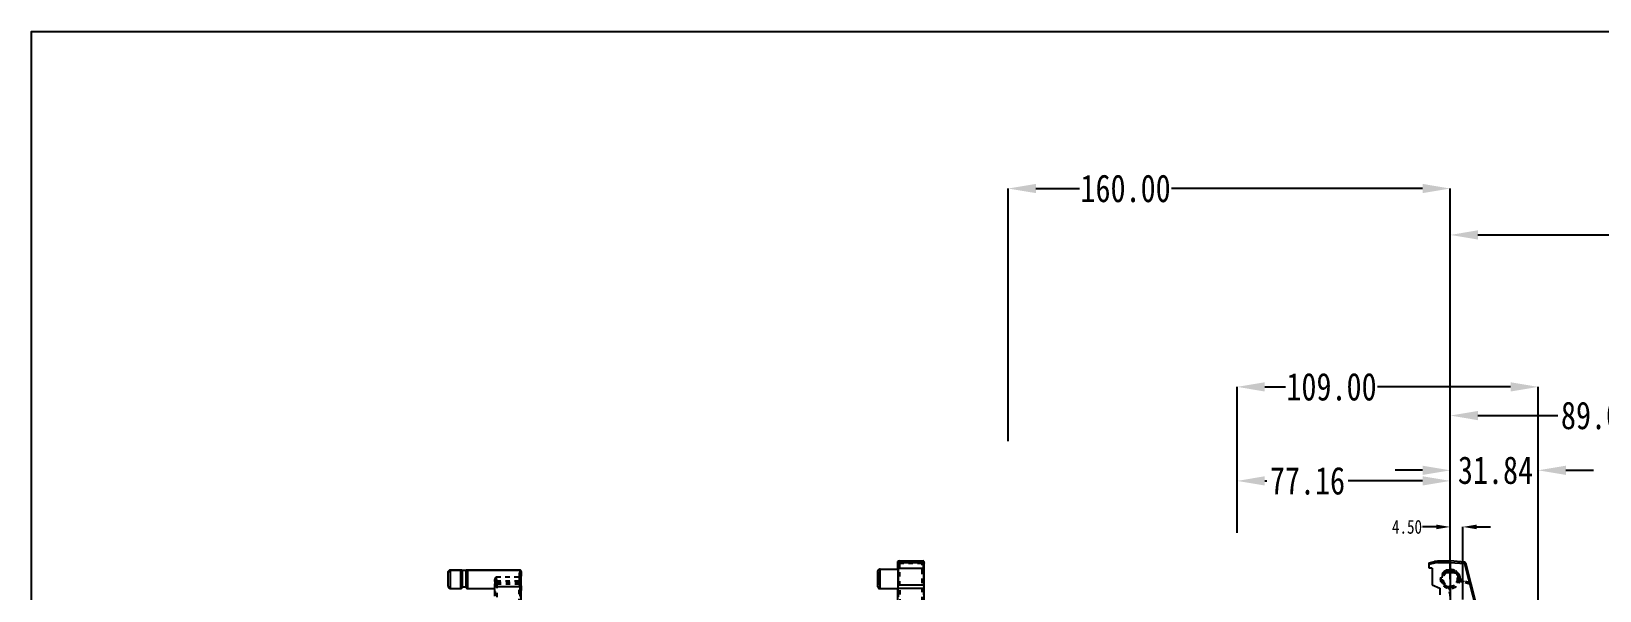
# Model space of a CAD drawing. Header units: millimetres. Extents: x -569 to 1807, y -7664 to 1724.
# Drawn here: x 96 to 664, y 60 to 263 of the extents above; entities that cross this region are included whole.
import ezdxf

# ---------------------------------------------------------------- set-up
doc = ezdxf.new("R2010")
doc.units = ezdxf.units.MM
doc.header["$LTSCALE"] = 16.335
doc.header["$PDMODE"] = 3
doc.header["$PDSIZE"] = 0.3125
doc.linetypes.add('HIDDEN', pattern=[0.2, 0.1, -0.1])
doc.layers.get('0').update_dxf_attribs({"linetype": 'CONTINUOUS'})
doc.layers.get('Defpoints').update_dxf_attribs({"linetype": 'CONTINUOUS'})
doc.layers.add('DEFAULT_2', color=8, linetype='HIDDEN')
doc.styles.get("Standard").update_dxf_attribs({"font": 'txt', "width": 0.8})
doc.dimstyles.get("Standard").update_dxf_attribs({"dimtxt": 0.15625, "dimasz": 0.1875, "dimexe": 0.125, "dimexo": 0.0625, "dimtad": 0, "dimtih": 1, "dimtoh": 1, "dimdsep": 46, "dimtxsty": 'Standard', "dimcen": 0.09, "dimadec": 0, "dimazin": 0, "dimtp": 0.01, "dimtm": 0.01, "dimtfac": 1, "dimtofl": 0, "dimtmove": 0, "dimatfit": 3, "dimfxl": 0, "dimtolj": 1, "dimarcsym": 0})

# ---------------------------------------------------------------- blocks, each defined once
blk = doc.blocks.new('*D0')
at = {"color": 6, "lineweight": -2}
for p, q in [((604.52, 83.21), (599.52, 83.21)), ((609.52, 64.31), (609.52, 83.21)), ((614.02, 56.92), (614.02, 83.21)), ((619.02, 83.21), (624.02, 83.21))]:
    blk.add_line(p, q, dxfattribs=at)
at = {"color": 6}
for points in [[(604.52, 84.04), (604.52, 82.38), (609.52, 83.21)], [(619.02, 84.04), (619.02, 82.38), (614.02, 83.21)]]:
    blk.add_solid(points, dxfattribs=at)
at = {"layer": 'Defpoints', "color": 0}
for p in [(609.52, 83.21), (609.52, 64.31), (614.02, 56.92)]:
    blk.add_point(p, dxfattribs=at)
at = {"color": 4, "insert": (593.86, 83.21), "char_height": 5, "attachment_point": 5}
blk.add_mtext('\\A1;4.50', dxfattribs=at)
blk = doc.blocks.new('*D6')
at = {"color": 6, "lineweight": -2}
for p, q in [((599.52, 103.69), (589.52, 103.69)), ((609.52, 78.63), (609.52, 103.69)), ((641.37, 13.79), (641.37, 103.69)), ((651.37, 103.69), (661.37, 103.69))]:
    blk.add_line(p, q, dxfattribs=at)
at = {"color": 6}
for points in [[(599.52, 105.36), (599.52, 102.02), (609.52, 103.69)], [(651.37, 105.36), (651.37, 102.02), (641.37, 103.69)]]:
    blk.add_solid(points, dxfattribs=at)
at = {"layer": 'Defpoints', "color": 0}
for p in [(609.52, 103.69), (609.52, 78.63), (641.37, 13.79)]:
    blk.add_point(p, dxfattribs=at)
at = {"color": 4, "insert": (625.89, 103.69), "char_height": 10, "attachment_point": 5}
blk.add_mtext('\\A1;31.84', dxfattribs=at)
blk = doc.blocks.new('*D7')
at = {"color": 6, "lineweight": -2}
for p, q in [((532.37, 81.11), (532.37, 133.88)), ((542.37, 133.88), (549.86, 133.88)), ((631.37, 133.88), (583.2, 133.88)), ((641.37, 81.11), (641.37, 133.88))]:
    blk.add_line(p, q, dxfattribs=at)
at = {"color": 6}
for points in [[(542.37, 135.55), (542.37, 132.21), (532.37, 133.88)], [(631.37, 135.55), (631.37, 132.21), (641.37, 133.88)]]:
    blk.add_solid(points, dxfattribs=at)
at = {"layer": 'Defpoints', "color": 0}
for p in [(532.37, 133.88), (532.37, 81.11), (641.37, 81.11)]:
    blk.add_point(p, dxfattribs=at)
at = {"color": 4, "insert": (566.53, 133.88), "char_height": 10, "attachment_point": 5}
blk.add_mtext('\\A1;109.00', dxfattribs=at)
blk = doc.blocks.new('*D8')
at = {"color": 6, "lineweight": -2}
for p, q in [((532.37, 92.45), (532.37, 99.86)), ((542.37, 99.86), (543.17, 99.86)), ((599.52, 99.86), (572.5, 99.86)), ((609.52, 88.57), (609.52, 99.86))]:
    blk.add_line(p, q, dxfattribs=at)
at = {"color": 6}
for points in [[(542.37, 101.53), (542.37, 98.2), (532.37, 99.86)], [(599.52, 101.53), (599.52, 98.2), (609.52, 99.86)]]:
    blk.add_solid(points, dxfattribs=at)
at = {"layer": 'Defpoints', "color": 0}
for p in [(532.37, 99.86), (532.37, 92.45), (609.52, 88.57)]:
    blk.add_point(p, dxfattribs=at)
at = {"color": 4, "insert": (557.83, 99.86), "char_height": 10, "attachment_point": 5}
blk.add_mtext('\\A1;77.16', dxfattribs=at)
blk = doc.blocks.new('*D9')
at = {"color": 6, "lineweight": -2}
for p, q in [((609.52, 91.16), (609.52, 123.5)), ((619.52, 123.5), (648.51, 123.5)), ((688.52, 123.5), (677.85, 123.5)), ((698.52, 91.16), (698.52, 123.5))]:
    blk.add_line(p, q, dxfattribs=at)
at = {"color": 6}
for points in [[(619.52, 125.16), (619.52, 121.83), (609.52, 123.5)], [(688.52, 125.16), (688.52, 121.83), (698.52, 123.5)]]:
    blk.add_solid(points, dxfattribs=at)
at = {"layer": 'Defpoints', "color": 0}
for p in [(698.52, 123.5), (609.52, 91.16), (698.52, 91.16)]:
    blk.add_point(p, dxfattribs=at)
at = {"color": 4, "insert": (663.18, 123.5), "char_height": 10, "attachment_point": 5}
blk.add_mtext('\\A1;89.00', dxfattribs=at)
blk = doc.blocks.new('*D10')
at = {"color": 6, "lineweight": -2}
for p, q in [((449.52, 114.29), (449.52, 205.65)), ((459.52, 205.65), (475.32, 205.65)), ((599.52, 205.65), (508.66, 205.65)), ((609.52, 114.29), (609.52, 205.65))]:
    blk.add_line(p, q, dxfattribs=at)
at = {"color": 6}
for points in [[(459.52, 207.32), (459.52, 203.99), (449.52, 205.65)], [(599.52, 207.32), (599.52, 203.99), (609.52, 205.65)]]:
    blk.add_solid(points, dxfattribs=at)
at = {"layer": 'Defpoints', "color": 0}
for p in [(449.52, 205.65), (449.52, 114.29), (609.52, 114.29)]:
    blk.add_point(p, dxfattribs=at)
at = {"color": 4, "insert": (491.99, 205.65), "char_height": 10, "attachment_point": 5}
blk.add_mtext('\\A1;160.00', dxfattribs=at)
blk = doc.blocks.new('*D11')
at = {"color": 6, "lineweight": -2}
for p, q in [((609.52, 146.75), (609.52, 188.86)), ((619.52, 188.86), (686.92, 188.86)), ((749.52, 188.86), (720.25, 188.86)), ((759.52, 146.75), (759.52, 188.86))]:
    blk.add_line(p, q, dxfattribs=at)
at = {"color": 6}
for points in [[(619.52, 190.53), (619.52, 187.2), (609.52, 188.86)], [(749.52, 190.53), (749.52, 187.2), (759.52, 188.86)]]:
    blk.add_solid(points, dxfattribs=at)
at = {"layer": 'Defpoints', "color": 0}
for p in [(759.52, 188.86), (609.52, 146.75), (759.52, 146.75)]:
    blk.add_point(p, dxfattribs=at)
at = {"color": 4, "insert": (703.58, 188.86), "char_height": 10, "attachment_point": 5}
blk.add_mtext('\\A1;150.00', dxfattribs=at)

msp = doc.modelspace()

# ---------------------------------------------------------------- linework, layer by layer
at = {"color": 7, "linetype": 'Continuous'}
for p, q in [((409.454, 70.391), (409.454, 67.917)), ((409.454, 70.391), (409.616, 70.275)), ((409.649, 70.166), (409.719, 69.757)), ((409.684, 68.24), (409.684, 62.25)), ((409.719, 68.24), (409.719, 69.757)), ((409.719, 68.24), (418.838, 68.24)), ((409.953, 70.891), (418.604, 70.891)), ((410.116, 70.775), (409.953, 70.891)), ((410.116, 70.775), (418.442, 70.775)), ((410.149, 70.656), (410.216, 70.264)), ((418.408, 70.656), (410.149, 70.656)), ((418.341, 70.264), (410.216, 70.264)), ((418.341, 70.264), (418.408, 70.656)), ((418.604, 70.891), (418.442, 70.775)), ((418.838, 69.757), (418.908, 70.166)), ((418.838, 68.24), (418.838, 69.757)), ((418.873, 68.24), (418.873, 62.25)), ((418.942, 70.275), (419.104, 70.391)), ((419.104, 54.025), (419.104, 70.391)), ((601.916, 70.264), (603.839, 70.656)), ((601.916, 68.24), (601.916, 70.264)), ((601.916, 69.757), (603.922, 70.166)), ((602.915, 68.24), (601.916, 68.24)), ((602.915, 68.24), (602.915, 62.25)), ((604.882, 70.275), (609.525, 70.391)), ((609.525, 70.891), (604.887, 70.775)), ((614.658, 70.509), (609.525, 70.891)), ((609.525, 70.391), (609.525, -195.787)), ((609.525, 70.391), (614.638, 70.01)), ((614.638, 70.01), (620.629, 46.508)), ((621.123, 46.525), (615.105, 70.134)), ((246.754, 61.768), (246.754, 66.767)), ((247.554, 67.568), (247.554, 60.968)), ((251.794, 67.568), (247.554, 67.568)), ((247.554, 67.514), (251.336, 67.514)), ((251.336, 60.968), (251.336, 67.514)), ((251.834, 67.418), (251.834, 61.418)), ((253.284, 67.418), (251.834, 67.418)), ((253.284, 61.418), (253.284, 67.418)), ((272.753, 67.568), (253.323, 67.568)), ((253.781, 67.514), (253.781, 60.968)), ((253.781, 67.514), (272.704, 67.514)), ((272.753, 67.568), (272.704, 67.514)), ((273.254, 67.067), (273.204, 67.019)), ((273.254, 56.637), (273.254, 67.067)), ((402.304, 61.718), (402.304, 67.117)), ((403.104, 67.918), (403.104, 67.918)), ((403.104, 67.918), (409.454, 67.918)), ((247.554, 60.968), (251.336, 60.968)), ((253.284, 61.418), (251.834, 61.418)), ((253.781, 60.968), (263.604, 60.968)), ((272.698, 61.507), (263.539, 61.507)), ((403.104, 60.918), (409.454, 60.918)), ((403.104, 60.918), (403.104, 60.918)), ((409.454, 60.918), (409.454, 55.292)), ((409.684, 62.25), (409.584, 61.08)), ((409.584, 61.08), (409.584, 58.663)), ((409.584, 61.08), (418.973, 61.08)), ((409.684, 62.25), (418.873, 62.25)), ((418.873, 62.25), (418.973, 61.08)), ((418.973, 61.08), (418.973, 58.663)), ((602.915, 62.25), (605.798, 61.08)), ((605.798, 61.08), (605.798, 58.663))]:
    msp.add_line(p, q, dxfattribs=at)
msp.add_lwpolyline([(1174.321, -327.255), (95.923, -327.255), (95.923, 262.512), (1174.321, 262.512)], close=True)
for centre, radius, start, end in [((409.953, 70.392), 0.499, 90.0219, 180.07757), ((410.116, 70.275), 0.5, 90.07376, 180.01964), ((418.441, 70.275), 0.5, 359.98041, 89.92619), ((418.604, 70.392), 0.499, 359.91089, 90.02946), ((605.037, 64.777), 6, 91.43703, 101.5147), ((605.019, 64.779), 5.498, 91.436, 101.51556), ((601.173, 122.773), 54.453, 284.31608, 284.47245), ((614.62, 70.01), 0.5, 14.30068, 85.73908), ((247.554, 66.767), 0.8, 90.01869, 180.01866), ((251.336, 67.368), 0.5, 5.73917, 23.57818), ((253.781, 67.368), 0.5, 156.42182, 174.26083), ((253.781, 73.294), 5.779, 269.27272, 270.00162), ((272.754, 67.068), 0.499, 359.90965, 90.03217), ((403.096, 67.121), 0.792, 114.97995, 179.91554), ((403.298, 67.009), 1.023, 153.43284, 157.37473), ((247.554, 61.768), 0.8, 180, 270), ((251.336, 61.468), 0.5, 270, 354.26083), ((253.781, 61.468), 0.5, 185.73917, 270), ((218.15, 59.374), 45.44, 1.56512, 2.05846), ((403.104, 61.718), 0.801, 180.07558, 246.65719), ((403.123, 61.735), 0.827, 203.29272, 209.08024)]:
    msp.add_arc(centre, radius, start, end, dxfattribs=at)
for centre, major_axis, start_param, end_param in [((410.22, 69.754), (-0.086, 0.503), -0.166317, 1.3975126), ((418.338, 69.754), (0.086, 0.503), -1.3975126, 0.166317)]:
    msp.add_ellipse(centre, major_axis=major_axis, ratio=0.9793004, start_param=start_param, end_param=end_param, dxfattribs=at)
for points, knots in [([(409.616, 70.275), (409.626, 70.268), (409.637, 70.227), (409.645, 70.191), (409.649, 70.166)], [0, 0, 0, 0, 0.3255569, 1, 1, 1, 1]), ([(410.149, 70.656), (410.022, 70.655), (409.76, 70.552), (409.65, 70.291), (409.649, 70.166)], [0, 0, 0, 0, 0.5036427, 1, 1, 1, 1]), ([(410.116, 70.775), (410.126, 70.767), (410.136, 70.722), (410.145, 70.684), (410.149, 70.656)], [0, 0, 0, 0, 0.3227782, 1, 1, 1, 1]), ([(418.408, 70.656), (418.413, 70.684), (418.421, 70.722), (418.431, 70.767), (418.442, 70.775)], [0, 0, 0, 0, 0.6772202, 1, 1, 1, 1]), ([(418.908, 70.166), (418.907, 70.291), (418.797, 70.552), (418.535, 70.655), (418.408, 70.656)], [0, 0, 0, 0, 0.4967255, 1, 1, 1, 1]), ([(418.908, 70.166), (418.912, 70.191), (418.921, 70.227), (418.931, 70.268), (418.942, 70.275)], [0, 0, 0, 0, 0.6744402, 1, 1, 1, 1]), ([(603.922, 70.166), (603.909, 70.228), (603.891, 70.319), (603.87, 70.434), (603.857, 70.507), (603.848, 70.566), (603.84, 70.614), (603.84, 70.636), (603.836, 70.655), (603.839, 70.656)], [0, 0, 0, 0, 0.3821339, 0.5554348, 0.7066142, 0.8305773, 0.922601, 0.9795709, 1, 1, 1, 1]), ([(604.887, 70.775), (604.883, 70.775), (604.884, 70.755), (604.879, 70.733), (604.879, 70.684), (604.878, 70.624), (604.878, 70.548), (604.878, 70.431), (604.88, 70.338), (604.882, 70.274)], [0, 0, 0, 0, 0.0206398, 0.0779037, 0.1701848, 0.2944093, 0.4456777, 0.6187442, 1, 1, 1, 1]), ([(609.525, 70.891), (609.526, 70.891), (609.525, 70.886), (609.526, 70.881), (609.526, 70.868), (609.527, 70.843), (609.527, 70.801), (609.526, 70.74), (609.525, 70.665), (609.524, 70.547), (609.524, 70.455), (609.525, 70.391)], [0, 0, 0, 0, 0.0049918, 0.0195345, 0.0434101, 0.0763704, 0.1685223, 0.2928277, 0.4443777, 0.6179113, 1, 1, 1, 1]), ([(614.638, 70.01), (614.643, 70.074), (614.649, 70.166), (614.655, 70.283), (614.659, 70.358), (614.66, 70.418), (614.663, 70.467), (614.659, 70.489), (614.661, 70.509), (614.658, 70.509)], [0, 0, 0, 0, 0.3817492, 0.5549692, 0.7062361, 0.8303615, 0.9225006, 0.9795528, 1, 1, 1, 1]), ([(615.105, 70.134), (615.105, 70.132), (615.092, 70.132), (615.081, 70.125), (615.05, 70.118), (615.014, 70.107), (614.966, 70.095), (614.888, 70.075), (614.826, 70.058), (614.782, 70.047)], [0, 0, 0, 0, 0.0180382, 0.0708742, 0.1570775, 0.2750622, 0.4220279, 0.5944077, 1, 1, 1, 1]), ([(246.754, 66.721), (246.754, 66.823), (246.795, 67.03), (246.97, 67.294), (247.236, 67.472), (247.448, 67.514), (247.554, 67.514)], [0, 0, 0, 0, 0.2456376, 0.4941555, 0.7459708, 1, 1, 1, 1]), ([(251.336, 67.514), (251.428, 67.514), (251.558, 67.517), (251.707, 67.53), (251.768, 67.541), (251.791, 67.553), (251.794, 67.56)], [0, 0, 0, 0, 0.5931299, 0.8450819, 0.9544017, 1, 1, 1, 1]), ([(253.323, 67.568), (253.316, 67.553), (253.392, 67.53), (253.496, 67.523), (253.625, 67.516), (253.708, 67.515)], [0, 0, 0, 0, 0.1249971, 0.3687335, 1, 1, 1, 1]), ([(272.707, 67.514), (272.696, 67.346), (272.681, 66.949), (272.658, 65.98), (272.647, 64.591), (272.657, 62.985), (272.677, 61.952), (272.698, 61.507)], [0, 0, 0, 0, 0.084226, 0.1985612, 0.4838437, 0.7778059, 1, 1, 1, 1]), ([(273.204, 67.019), (273.203, 67.144), (273.096, 67.406), (272.832, 67.513), (272.704, 67.514)], [0, 0, 0, 0, 0.4947546, 1, 1, 1, 1]), ([(273.198, 61.929), (273.177, 62.301), (273.156, 63.168), (273.146, 64.519), (273.16, 65.843), (273.182, 66.673), (273.204, 67.019)], [0, 0, 0, 0, 0.2197721, 0.5108297, 0.7960861, 1, 1, 1, 1]), ([(402.317, 67.292), (402.313, 67.276), (402.306, 67.218), (402.304, 67.16), (402.304, 67.117)], [0, 0, 0, 0, 0.2727186, 1, 1, 1, 1]), ([(402.353, 67.403), (402.349, 67.392), (402.334, 67.356), (402.322, 67.318), (402.315, 67.291)], [0, 0, 0, 0, 0.284554, 1, 1, 1, 1]), ([(402.332, 67.293), (402.331, 67.298), (402.324, 67.314), (402.318, 67.297), (402.317, 67.292)], [0, 0, 0, 0, 0.4821108, 1, 1, 1, 1]), ([(402.374, 62.011), (402.396, 62.451), (402.409, 63.165), (402.418, 64.161), (402.416, 64.981), (402.407, 65.756), (402.391, 66.422), (402.374, 66.88), (402.354, 67.144), (402.344, 67.239), (402.337, 67.274)], [0, 0, 0, 0, 0.2508306, 0.4069325, 0.5670028, 0.7183528, 0.8486625, 0.946281, 0.9793421, 1, 1, 1, 1]), ([(402.503, 67.648), (402.49, 67.634), (402.444, 67.578), (402.407, 67.515), (402.383, 67.467)], [0, 0, 0, 0, 0.2573756, 1, 1, 1, 1]), ([(403.104, 67.918), (403.098, 67.918), (403.092, 67.885), (403.083, 67.843), (403.076, 67.754), (403.067, 67.641), (403.059, 67.494), (403.051, 67.318), (403.044, 67.114), (403.034, 66.792), (403.025, 66.337), (403.016, 65.74), (403.011, 65.092), (403.009, 64.418), (403.011, 63.744), (403.016, 63.096), (403.025, 62.498), (403.034, 62.043), (403.044, 61.721), (403.051, 61.517), (403.059, 61.341), (403.067, 61.194), (403.076, 61.081), (403.083, 60.992), (403.092, 60.951), (403.098, 60.918), (403.104, 60.918)], [0, 0, 0, 0, 0.0027593, 0.0100843, 0.0220564, 0.0386141, 0.0596112, 0.084821, 0.1140109, 0.1469316, 0.2225996, 0.3089188, 0.4025715, 0.4999707, 0.5973716, 0.6910313, 0.7773557, 0.8530306, 0.8859539, 0.9151491, 0.9403671, 0.961372, 0.9779348, 0.9899107, 0.9972386, 1, 1, 1, 1]), ([(409.454, 67.917), (409.461, 67.917), (409.47, 67.886), (409.48, 67.842), (409.491, 67.755), (409.502, 67.641), (409.512, 67.494), (409.527, 67.242), (409.542, 66.861), (409.557, 66.338), (409.568, 65.74), (409.574, 65.092), (409.577, 64.418), (409.574, 63.743), (409.568, 63.095), (409.557, 62.498), (409.542, 61.974), (409.527, 61.593), (409.512, 61.341), (409.502, 61.194), (409.491, 61.08), (409.48, 60.993), (409.47, 60.949), (409.461, 60.918), (409.454, 60.918)], [0, 0, 0, 0, 0.0029494, 0.0103213, 0.0223021, 0.0388569, 0.0598492, 0.0850516, 0.1471284, 0.2227448, 0.3090151, 0.4026241, 0.49998, 0.5973356, 0.6909472, 0.7772216, 0.85285, 0.9149357, 0.940143, 0.9611392, 0.9776958, 0.9896778, 0.9970503, 1, 1, 1, 1]), ([(263.539, 61.507), (263.541, 61.47), (263.55, 61.303), (263.556, 61.135), (263.561, 61.006)], [0, 0, 0, 0, 0.2250825, 1, 1, 1, 1]), ([(263.574, 60.615), (263.579, 60.429), (263.597, 59.602), (263.604, 58.774), (263.604, 58.132)], [0, 0, 0, 0, 0.2244741, 1, 1, 1, 1]), ([(273.198, 61.929), (273.197, 61.872), (273.165, 61.758), (273.01, 61.572), (272.822, 61.509), (272.698, 61.507)], [0, 0, 0, 0, 0.241439, 0.4765809, 1, 1, 1, 1]), ([(272.698, 61.507), (272.728, 61.024), (272.76, 59.899), (272.771, 58.774), (272.771, 58.132)], [0, 0, 0, 0, 0.4297791, 1, 1, 1, 1]), ([(273.198, 61.929), (273.204, 61.81), (273.231, 61.22), (273.245, 60.63), (273.254, 60.159)], [0, 0, 0, 0, 0.2020413, 1, 1, 1, 1]), ([(402.304, 61.718), (402.304, 61.675), (402.306, 61.617), (402.312, 61.559), (402.316, 61.544)], [0, 0, 0, 0, 0.7262474, 1, 1, 1, 1]), ([(402.316, 61.544), (402.318, 61.539), (402.317, 61.532), (402.328, 61.528), (402.332, 61.543), (402.335, 61.55), (402.336, 61.556)], [0, 0, 0, 0, 0.289176, 0.3979449, 0.6090247, 1, 1, 1, 1]), ([(402.336, 61.556), (402.348, 61.61), (402.359, 61.763), (402.369, 61.914), (402.374, 62.011)], [0, 0, 0, 0, 0.3629856, 1, 1, 1, 1]), ([(402.4, 61.332), (402.42, 61.296), (402.515, 61.153), (402.657, 61.04), (402.776, 60.987)], [0, 0, 0, 0, 0.2420726, 1, 1, 1, 1])]:
    msp.add_open_spline(points, degree=3, knots=knots, dxfattribs=at)
for points in [[(402.649, 67.777), (402.596, 67.74), (402.546, 67.697), (402.503, 67.648)], [(403.104, 67.918), (402.989, 67.918), (402.871, 67.891), (402.766, 67.843)], [(403.104, 67.918), (402.989, 67.918), (402.871, 67.891), (402.766, 67.843)], [(402.776, 60.987), (402.878, 60.942), (402.992, 60.918), (403.104, 60.918)]]:
    msp.add_open_spline(points, degree=3, dxfattribs=at)
at = {"layer": 'DEFAULT_2', "color": 8, "linetype": 'HIDDEN'}
for p, q in [((409.632, 70.01), (409.454, 70.391)), ((409.769, 54.616), (409.632, 70.01)), ((409.684, 68.24), (409.719, 68.24)), ((409.953, 70.891), (410.132, 70.509)), ((410.132, 70.134), (410.132, 70.509)), ((418.425, 70.509), (410.132, 70.509)), ((410.132, 70.134), (410.271, 54.517)), ((410.132, 70.134), (418.425, 70.134)), ((418.215, 46.525), (418.425, 70.134)), ((418.425, 70.509), (418.604, 70.891)), ((418.425, 70.509), (418.425, 70.134)), ((418.925, 70.01), (418.716, 46.508)), ((418.873, 68.24), (418.838, 68.24)), ((419.104, 70.391), (418.925, 70.01)), ((614.638, 70.01), (614.782, 70.047)), ((263.849, 62.535), (263.767, 63.18)), ((263.916, 54.971), (263.849, 62.535)), ((264.205, 65.16), (272.653, 65.16)), ((264.348, 63.017), (264.267, 63.662)), ((264.267, 63.662), (272.591, 63.662)), ((264.348, 62.658), (264.348, 63.017)), ((272.509, 63.017), (264.348, 63.017)), ((264.348, 62.658), (264.42, 54.642)), ((264.348, 62.658), (272.509, 62.658)), ((272.387, 49.023), (272.509, 62.658)), ((272.509, 63.017), (272.591, 63.662)), ((272.509, 63.017), (272.509, 62.658)), ((273.009, 62.535), (272.95, 55.992)), ((273.09, 63.18), (273.009, 62.535)), ((609.525, 67.568), (608.004, 67.514)), ((609.525, 67.067), (608.116, 67.019)), ((608.215, 66.721), (609.525, 66.767)), ((611.045, 67.514), (609.525, 67.568)), ((609.525, 66.767), (609.525, 67.568)), ((609.525, 67.067), (609.525, 67.568)), ((610.934, 67.019), (609.525, 67.067)), ((609.525, 66.767), (610.835, 66.721)), ((616.543, 62.535), (614.2, 63.18)), ((616.659, 63.017), (614.316, 63.662))]:
    msp.add_line(p, q, dxfattribs=at)
for radius in [3.5, 3]:
    msp.add_circle((609.525, 64.418), radius, dxfattribs=at)
for centre, radius, start, end in [((410.133, 70.008), 0.501, 90.07457, 179.77722), ((418.425, 70.008), 0.501, 0.22323, 89.92498), ((609.525, 64.418), 3.45, 116.14863, 63.85136), ((609.507, 64.418), 2.95, 118.14674, 237.5258), ((609.525, 64.418), 2.65, 119.61672, 60.38328), ((633.98, 73.994), 26.771, 194.006, 195.76246), ((609.553, 64.418), 2.7, 269.41084, 90.58909), ((609.543, 64.418), 2.95, 12.42568, 61.855), ((614.814, 65.579), 2.448, 192.41686, 194.34214), ((614.887, 65.6), 2.524, 194.40581, 211.23256), ((614.854, 65.582), 2.486, 211.25776, 254.59032), ((614.847, 65.591), 2, 192.42874, 254.59172), ((614.876, 65.613), 2.525, 233.98542, 252.10557), ((614.852, 65.546), 2.454, 252.16153, 254.60331), ((604.329, 110.429), 49.427, 284.30707, 284.57759), ((616.526, 62.535), 0.5, 14.30068, 74.59172), ((605.525, 58.132), 4, 0, 57.52628), ((605.449, 58.052), 4.6, 56.72128, 57.448), ((605.477, 58.092), 4.55, 47.32394, 56.73893), ((605.529, 58.154), 4.47, 34.92856, 47.28429), ((605.457, 58.104), 4.557, 26.79339, 34.91456)]:
    msp.add_arc(centre, radius, start, end, dxfattribs=at)
for points, knots in [([(409.632, 70.01), (409.635, 70.031), (409.692, 70.072), (409.797, 70.102), (409.953, 70.127), (410.069, 70.133), (410.132, 70.134)], [0, 0, 0, 0, 0.1193813, 0.3394234, 0.6459911, 1, 1, 1, 1]), ([(418.425, 70.134), (418.488, 70.133), (418.604, 70.127), (418.76, 70.102), (418.865, 70.071), (418.922, 70.031), (418.925, 70.01)], [0, 0, 0, 0, 0.3541328, 0.6612997, 0.8808951, 1, 1, 1, 1]), ([(604.882, 70.274), (604.88, 70.338), (604.878, 70.431), (604.878, 70.549), (604.878, 70.624), (604.879, 70.684), (604.879, 70.733), (604.884, 70.755), (604.883, 70.775), (604.887, 70.775)], [0, 0, 0, 0, 0.3814966, 0.554767, 0.7060216, 0.830122, 0.9223073, 0.9794317, 1, 1, 1, 1]), ([(251.794, 67.568), (251.802, 67.551), (251.713, 67.528), (251.592, 67.521), (251.437, 67.514), (251.336, 67.514)], [0, 0, 0, 0, 0.1167856, 0.3568068, 1, 1, 1, 1]), ([(253.781, 67.514), (253.681, 67.514), (253.526, 67.521), (253.404, 67.528), (253.316, 67.551), (253.323, 67.568)], [0, 0, 0, 0, 0.6431924, 0.883214, 1, 1, 1, 1]), ([(263.604, 60.967), (263.61, 60.967), (263.619, 60.993), (263.627, 61.03), (263.638, 61.103), (263.647, 61.199), (263.657, 61.322), (263.671, 61.535), (263.685, 61.858), (263.7, 62.305), (263.711, 62.821), (263.719, 63.389), (263.722, 63.783), (263.723, 63.986)], [0, 0, 0, 0, 0.0058862, 0.0202553, 0.0435598, 0.0757493, 0.1165748, 0.1657081, 0.2873987, 0.4368251, 0.6092199, 0.7991804, 1, 1, 1, 1]), ([(263.723, 63.986), (263.724, 64.199), (263.866, 64.62), (264.091, 64.979), (264.205, 65.16)], [0, 0, 0, 0, 0.5004133, 1, 1, 1, 1]), ([(263.767, 63.18), (263.754, 63.282), (263.739, 63.551), (263.728, 63.819), (263.723, 63.986)], [0, 0, 0, 0, 0.3819984, 1, 1, 1, 1]), ([(263.767, 63.18), (263.768, 63.304), (263.88, 63.561), (264.14, 63.661), (264.267, 63.662)], [0, 0, 0, 0, 0.4937121, 1, 1, 1, 1]), ([(264.348, 63.017), (264.222, 63.016), (263.962, 62.916), (263.85, 62.658), (263.849, 62.535)], [0, 0, 0, 0, 0.5068131, 1, 1, 1, 1]), ([(263.849, 62.535), (263.852, 62.556), (263.909, 62.596), (264.014, 62.626), (264.17, 62.652), (264.286, 62.658), (264.348, 62.658)], [0, 0, 0, 0, 0.119107, 0.3387022, 0.6458676, 1, 1, 1, 1]), ([(264.205, 65.16), (264.208, 64.845), (264.215, 64.416), (264.241, 63.917), (264.255, 63.733), (264.267, 63.662)], [0, 0, 0, 0, 0.6314131, 0.8572962, 1, 1, 1, 1]), ([(272.509, 62.658), (272.571, 62.658), (272.688, 62.652), (272.844, 62.626), (272.948, 62.596), (273.006, 62.556), (273.009, 62.535)], [0, 0, 0, 0, 0.3541324, 0.6612978, 0.880893, 1, 1, 1, 1]), ([(272.591, 63.662), (272.602, 63.733), (272.616, 63.917), (272.642, 64.416), (272.65, 64.844), (272.653, 65.16)], [0, 0, 0, 0, 0.1426432, 0.3685225, 1, 1, 1, 1]), ([(272.591, 63.662), (272.717, 63.661), (272.977, 63.561), (273.089, 63.304), (273.09, 63.18)], [0, 0, 0, 0, 0.5062902, 1, 1, 1, 1]), ([(272.653, 65.16), (272.656, 65.623), (272.667, 66.408), (272.688, 67.193), (272.704, 67.514)], [0, 0, 0, 0, 0.5893493, 1, 1, 1, 1]), ([(273.152, 65.052), (273.149, 65.073), (273.088, 65.106), (272.989, 65.132), (272.834, 65.154), (272.718, 65.16), (272.653, 65.16)], [0, 0, 0, 0, 0.119052, 0.3304752, 0.6263701, 1, 1, 1, 1]), ([(273.009, 62.535), (273.008, 62.622), (272.954, 62.802), (272.813, 62.924), (272.733, 62.964)], [0, 0, 0, 0, 0.4952818, 1, 1, 1, 1]), ([(273.09, 63.18), (273.102, 63.269), (273.116, 63.498), (273.142, 64.122), (273.149, 64.658), (273.152, 65.052)], [0, 0, 0, 0, 0.1424337, 0.368305, 1, 1, 1, 1]), ([(273.204, 67.019), (273.187, 66.746), (273.166, 66.09), (273.155, 65.435), (273.152, 65.052)], [0, 0, 0, 0, 0.4171408, 1, 1, 1, 1]), ([(402.399, 64.418), (402.399, 64.595), (402.398, 64.941), (402.392, 65.444), (402.384, 65.907), (402.373, 66.312), (402.361, 66.606), (402.349, 66.8), (402.341, 66.913), (402.333, 66.999), (402.323, 67.065), (402.318, 67.096), (402.308, 67.119), (402.304, 67.117)], [0, 0, 0, 0, 0.1957714, 0.3842858, 0.5575899, 0.7091898, 0.8332976, 0.8834378, 0.9250122, 0.9576063, 0.9809074, 0.9948514, 1, 1, 1, 1]), ([(402.304, 61.718), (402.308, 61.716), (402.318, 61.739), (402.323, 61.771), (402.333, 61.837), (402.341, 61.923), (402.349, 62.035), (402.361, 62.229), (402.373, 62.523), (402.384, 62.928), (402.392, 63.392), (402.398, 63.895), (402.399, 64.241), (402.399, 64.418)], [0, 0, 0, 0, 0.0051488, 0.0190945, 0.0423982, 0.0749954, 0.1165735, 0.1667176, 0.2908331, 0.4424383, 0.6157421, 0.8042482, 1, 1, 1, 1]), ([(403.198, 64.418), (403.198, 64.646), (403.197, 65.092), (403.192, 65.74), (403.184, 66.338), (403.174, 66.793), (403.164, 67.115), (403.157, 67.319), (403.149, 67.494), (403.141, 67.642), (403.133, 67.755), (403.125, 67.843), (403.116, 67.885), (403.111, 67.918), (403.104, 67.918)], [0, 0, 0, 0, 0.1946998, 0.3822771, 0.5549206, 0.7062316, 0.7720847, 0.8304975, 0.8809001, 0.9228633, 0.9559712, 0.9798948, 0.9945098, 1, 1, 1, 1]), ([(403.104, 60.918), (403.111, 60.918), (403.116, 60.95), (403.125, 60.992), (403.133, 61.081), (403.141, 61.194), (403.149, 61.341), (403.157, 61.517), (403.164, 61.721), (403.174, 62.043), (403.184, 62.498), (403.192, 63.096), (403.197, 63.744), (403.198, 64.191), (403.198, 64.418)], [0, 0, 0, 0, 0.0054904, 0.0201066, 0.0440321, 0.0771427, 0.119109, 0.1695151, 0.2279315, 0.2937879, 0.4451038, 0.6177478, 0.8053182, 1, 1, 1, 1]), ([(609.525, 61.718), (609.525, 61.668), (609.412, 61.601), (609.227, 61.548), (608.961, 61.52), (608.652, 61.542), (608.245, 61.626), (607.762, 61.825), (607.252, 62.189), (606.833, 62.654), (606.523, 63.198), (606.331, 63.794), (606.267, 64.418), (606.331, 65.041), (606.523, 65.637), (606.834, 66.181), (607.252, 66.646), (607.762, 67.01), (608.245, 67.21), (608.652, 67.293), (608.961, 67.315), (609.227, 67.287), (609.412, 67.234), (609.525, 67.167), (609.525, 67.117)], [0, 0, 0, 0, 0.0150403, 0.0306775, 0.0619424, 0.0932336, 0.124533, 0.1870373, 0.2495744, 0.3121402, 0.3747342, 0.4373574, 0.5000012, 0.5626442, 0.6252676, 0.6878608, 0.7504265, 0.8129642, 0.8754681, 0.9067676, 0.9380587, 0.9693237, 0.9849608, 1, 1, 1, 1]), ([(608.116, 67.019), (608.099, 67.081), (608.076, 67.171), (608.048, 67.287), (608.03, 67.361), (608.018, 67.422), (608.007, 67.471), (608.008, 67.494), (608.001, 67.513), (608.004, 67.514)], [0, 0, 0, 0, 0.3783312, 0.5509124, 0.7025717, 0.8277265, 0.9211103, 0.9792208, 1, 1, 1, 1]), ([(610.835, 66.721), (610.863, 66.821), (610.935, 67.085), (611.004, 67.35), (611.045, 67.514)], [0, 0, 0, 0, 0.3786491, 1, 1, 1, 1]), ([(611.045, 67.514), (611.049, 67.514), (611.043, 67.494), (611.043, 67.471), (611.031, 67.422), (611.019, 67.362), (611.002, 67.287), (610.974, 67.171), (610.951, 67.081), (610.934, 67.019)], [0, 0, 0, 0, 0.0208422, 0.078981, 0.1724286, 0.2975652, 0.4491642, 0.6217076, 1, 1, 1, 1]), ([(612.423, 65.052), (612.486, 65.066), (612.575, 65.086), (612.687, 65.111), (612.753, 65.126), (612.808, 65.139), (612.847, 65.148), (612.87, 65.154), (612.884, 65.156), (612.889, 65.159), (612.894, 65.159), (612.894, 65.16)], [0, 0, 0, 0, 0.3998164, 0.5684627, 0.7077779, 0.8243386, 0.9178225, 0.9528285, 0.9786984, 0.9945995, 1, 1, 1, 1]), ([(614.2, 63.18), (614.218, 63.244), (614.242, 63.335), (614.271, 63.448), (614.288, 63.516), (614.3, 63.571), (614.312, 63.618), (614.313, 63.641), (614.319, 63.662), (614.316, 63.662)], [0, 0, 0, 0, 0.3978651, 0.5667589, 0.7064603, 0.8227233, 0.916313, 0.9776117, 1, 1, 1, 1]), ([(614.316, 63.662), (614.319, 63.662), (614.313, 63.641), (614.312, 63.618), (614.3, 63.571), (614.288, 63.516), (614.271, 63.448), (614.242, 63.335), (614.218, 63.244), (614.2, 63.18)], [0, 0, 0, 0, 0.0223877, 0.0836848, 0.1772728, 0.2935351, 0.4332362, 0.6021302, 1, 1, 1, 1]), ([(616.659, 63.017), (616.662, 63.016), (616.656, 62.997), (616.656, 62.975), (616.644, 62.928), (616.631, 62.87), (616.613, 62.797), (616.584, 62.684), (616.56, 62.596), (616.543, 62.535)], [0, 0, 0, 0, 0.02057, 0.0778348, 0.1699541, 0.2939577, 0.4450523, 0.6180306, 1, 1, 1, 1]), ([(616.543, 62.535), (616.603, 62.55), (616.69, 62.572), (616.801, 62.601), (616.871, 62.619), (616.928, 62.635), (616.967, 62.645), (616.989, 62.652), (617.001, 62.654), (617.006, 62.657), (617.011, 62.657), (617.01, 62.658)], [0, 0, 0, 0, 0.3846602, 0.5581032, 0.7091169, 0.8327208, 0.9242517, 0.9569732, 0.9806623, 0.9950748, 1, 1, 1, 1]), ([(616.628, 62.859), (616.631, 62.869), (616.639, 62.904), (616.647, 62.939), (616.652, 62.964)], [0, 0, 0, 0, 0.2940459, 1, 1, 1, 1]), ([(616.652, 62.964), (616.653, 62.969), (616.656, 62.984), (616.659, 63), (616.66, 63.01)], [0, 0, 0, 0, 0.3368473, 1, 1, 1, 1]), ([(263.539, 61.507), (263.543, 61.43), (263.551, 61.296), (263.565, 61.141), (263.577, 61.051), (263.585, 61.007), (263.592, 60.982), (263.6, 60.967), (263.604, 60.967)], [0, 0, 0, 0, 0.4257312, 0.7369157, 0.8475433, 0.9277689, 0.9777373, 1, 1, 1, 1]), ([(402.316, 61.544), (402.319, 61.534), (402.332, 61.488), (402.348, 61.442), (402.363, 61.407)], [0, 0, 0, 0, 0.2125778, 1, 1, 1, 1]), ([(607.924, 61.929), (607.889, 61.874), (607.839, 61.795), (607.779, 61.696), (607.742, 61.636), (607.714, 61.588), (607.689, 61.547), (607.682, 61.526), (607.669, 61.509), (607.672, 61.507)], [0, 0, 0, 0, 0.3986502, 0.5675667, 0.7072949, 0.8234895, 0.9168338, 0.9779272, 1, 1, 1, 1])]:
    msp.add_open_spline(points, degree=3, knots=knots, dxfattribs=at)
msp.add_open_spline([(272.733, 62.964), (272.664, 62.998), (272.586, 63.016), (272.509, 63.017)], degree=3, dxfattribs=at)

# ---------------------------------------------------------------- dimensions: what is measured, and where the dimension line sits
for base, p1, p2, override, picture, middle in [((449.525, 205.655), (609.525, 114.292), (449.525, 114.292), {"dimtxt": 10, "dimasz": 10, "dimexe": 0, "dimexo": 0, "dimgap": 0, "dimtih": 0, "dimtoh": 0, "dimzin": 0, "dimcen": 0, "dimclrd": 6, "dimclre": 6, "dimclrt": 4, "dimadec": 2, "dimtp": 0, "dimtm": 0, "dimtzin": 0}, '*D10', (491.989, 205.655)), ((759.525, 188.865), (609.525, 146.75), (759.525, 146.75), {"dimtxt": 10, "dimasz": 10, "dimexe": 0, "dimexo": 0, "dimgap": 0, "dimtih": 0, "dimtoh": 0, "dimzin": 0, "dimcen": 0, "dimclrd": 6, "dimclre": 6, "dimclrt": 4, "dimadec": 2, "dimtp": 0, "dimtm": 0, "dimtzin": 0}, '*D11', (703.582, 188.865)), ((532.368, 133.879), (641.368, 81.106), (532.368, 81.106), {"dimtxt": 10, "dimasz": 10, "dimexe": 0, "dimexo": 0, "dimgap": 0, "dimtih": 0, "dimtoh": 0, "dimzin": 0, "dimcen": 0, "dimclrd": 6, "dimclre": 6, "dimclrt": 4, "dimadec": 2, "dimtp": 0, "dimtm": 0, "dimtzin": 0}, '*D7', (566.532, 133.879)), ((698.525, 123.496), (609.525, 91.16), (698.525, 91.16), {"dimtxt": 10, "dimasz": 10, "dimexe": 0, "dimexo": 0, "dimgap": 0, "dimtih": 0, "dimtoh": 0, "dimzin": 0, "dimcen": 0, "dimclrd": 6, "dimclre": 6, "dimclrt": 4, "dimadec": 2, "dimtp": 0, "dimtm": 0, "dimtzin": 0}, '*D9', (663.181, 123.496)), ((609.525, 103.689), (641.368, 13.788), (609.525, 78.632), {"dimtxt": 10, "dimasz": 10, "dimexe": 0, "dimexo": 0, "dimgap": 0, "dimtih": 0, "dimtoh": 0, "dimzin": 0, "dimcen": 0, "dimclrd": 6, "dimclre": 6, "dimclrt": 4, "dimadec": 2, "dimtp": 0, "dimtm": 0, "dimtzin": 0}, '*D6', (625.895, 103.689)), ((532.368, 99.862), (609.525, 88.571), (532.368, 92.445), {"dimtxt": 10, "dimasz": 10, "dimexe": 0, "dimexo": 0, "dimgap": 0, "dimtih": 0, "dimtoh": 0, "dimzin": 0, "dimcen": 0, "dimclrd": 6, "dimclre": 6, "dimclrt": 4, "dimadec": 2, "dimtp": 0, "dimtm": 0, "dimtzin": 0}, '*D8', (557.832, 99.862)), ((609.525, 83.21), (614.025, 56.917), (609.525, 64.307), {"dimtxt": 5, "dimasz": 5, "dimexe": 0, "dimexo": 0, "dimgap": 0, "dimtih": 0, "dimtoh": 0, "dimzin": 0, "dimcen": 0, "dimclrd": 6, "dimclre": 6, "dimclrt": 4, "dimadec": 2, "dimtp": 0, "dimtm": 0, "dimtzin": 0}, '*D0', (593.858, 83.21))]:
    dim = msp.add_linear_dim(base=base, p1=p1, p2=p2, dimstyle='Standard', override=override)
    dim.commit()
    dim.dimension.update_dxf_attribs({"geometry": picture, "text_midpoint": middle, "dimtype": 160})

doc.saveas('drawing.dxf')
